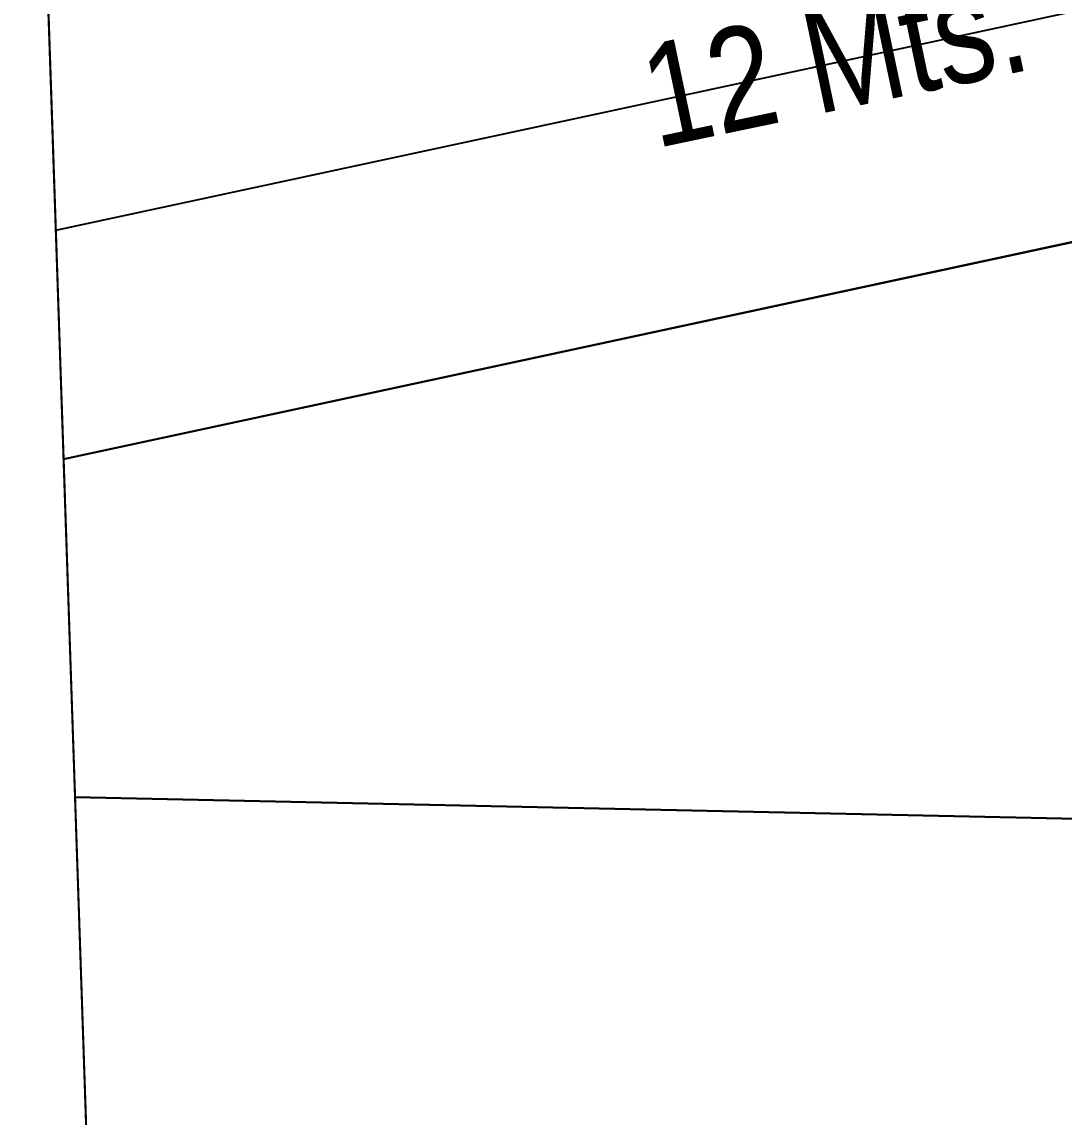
# Model space of a CAD drawing. Header units: millimetres. Extents: x 29397 to 29927, y 26123 to 26652.
# Drawn here: x 29448.95 to 29476.74, y 26338.62 to 26367.82 of the extents above; entities that cross this region are included whole.
import ezdxf

# ---------------------------------------------------------------- set-up
doc = ezdxf.new("R2010")
doc.units = ezdxf.units.MM
doc.header["$LTSCALE"] = 0.3
doc.linetypes.add('CENTER', pattern=[0])
for name, color, linetype in [('_InternalRoad', 3, 'Continuous'), ('_OrganizedOpenSpace', 2, 'Continuous'), ('_Plot', 7, 'Continuous'), ('_SurveyNo', 8, 'Continuous')]:
    doc.layers.add(name, color=color, linetype=linetype)
doc.styles.add('PreDCRFont', font='ARIALN.TTF')

msp = doc.modelspace()

# ---------------------------------------------------------------- linework, layer by layer
at = {"layer": '_InternalRoad'}
msp.add_lwpolyline([(29579.19, 26382.01), (29579.151, 26394.568), (29560.61, 26388.782), (29544.646, 26388.782), (29449.639, 26368.351), (29450.052, 26356.166), (29545.922, 26376.782), (29562.439, 26376.782)], close=True, dxfattribs=at)
at = {"layer": '_InternalRoad', "linetype": 'CENTER'}
msp.add_lwpolyline([(29579.171, 26388.289), (29561.524, 26382.782), (29545.284, 26382.782), (29449.846, 26362.258)], dxfattribs=at)
at = {"layer": '_OrganizedOpenSpace'}
msp.add_lwpolyline([(29480.568, 26362.728), (29450.052, 26356.166), (29451.917, 26301.216), (29496.006, 26297.481), (29495.95, 26315.771), (29480.71, 26315.725)], close=True, dxfattribs=at)
at = {"layer": '_Plot'}
msp.add_lwpolyline([(29721.705, 26345.62), (29716.939, 26398.244), (29591.151, 26394.888), (29591.151, 26445.805), (29584.662, 26520.159), (29573.003, 26515.725), (29579.151, 26445.283), (29579.151, 26394.568), (29561.044, 26394.085), (29560.61, 26388.782), (29448.945, 26388.782), (29451.917, 26301.216), (29538.129, 26293.912), (29726.668, 26294.483), (29742.042, 26161.836), (29817.719, 26142.727), (29817.589, 26220.061), (29828.251, 26220.067), (29825.18, 26310.138), (29725.503, 26306.48)], close=True, dxfattribs=at)
at = {"layer": '_SurveyNo'}
for points in [[(29501.445, 26388.782), (29448.945, 26388.782), (29450.359, 26347.146), (29500.139, 26346.073)], [(29500.139, 26346.073), (29450.359, 26347.146), (29451.917, 26301.216), (29498.646, 26297.257)]]:
    msp.add_lwpolyline(points, close=True, dxfattribs=at)

# ---------------------------------------------------------------- texts
at = {"layer": '_InternalRoad', "lineweight": 30, "style": 'PreDCRFont'}
msp.add_text('    12 Mts.    WIDE    PROPOSED     ROAD', height=2.7432, rotation=11.8742, dxfattribs=at).set_placement((29462.436, 26363.731))

doc.saveas('drawing.dxf')
